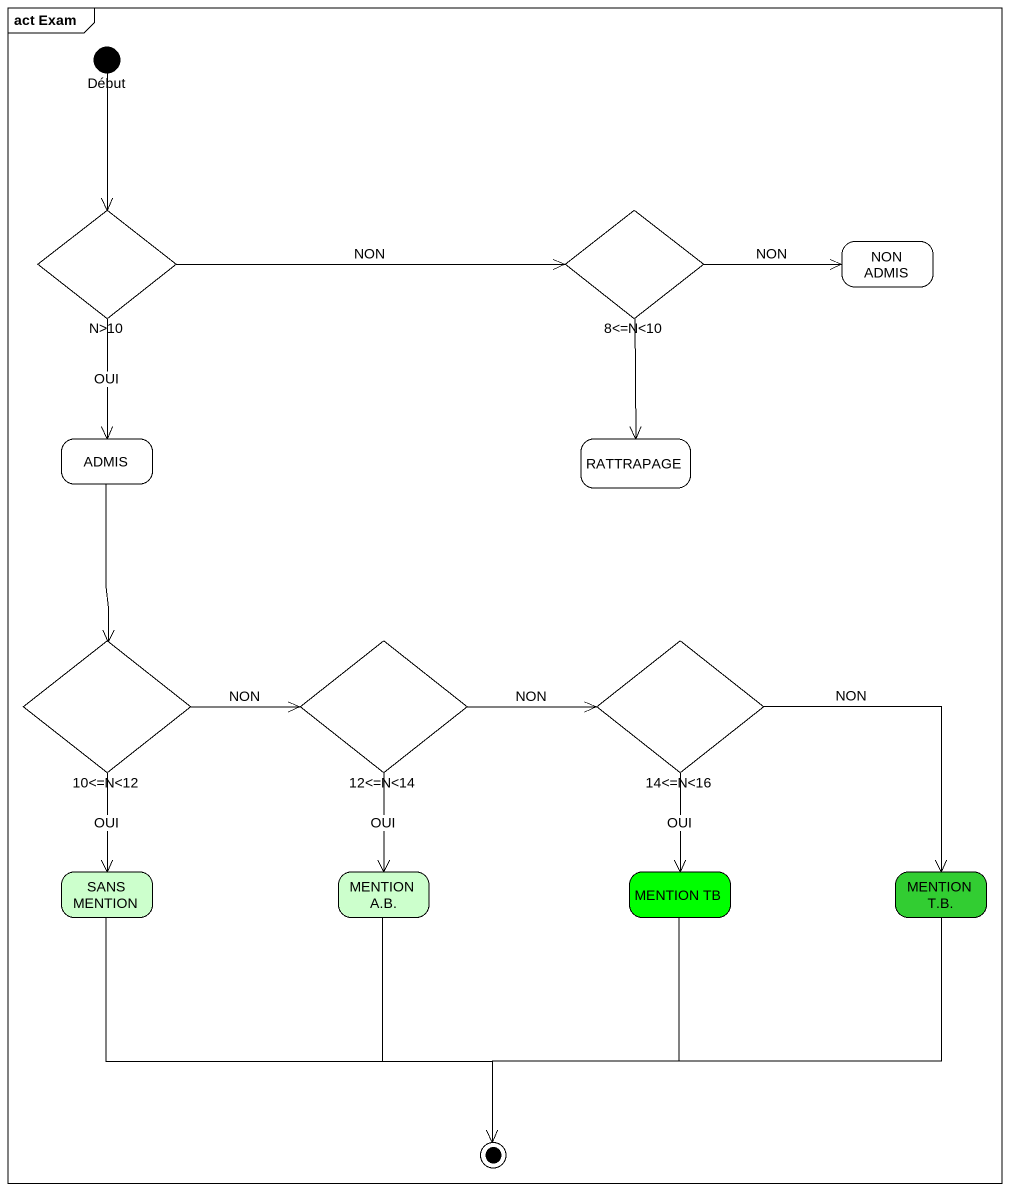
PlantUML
@startuml
mainframe act Exam
hide empty description
state Début <<start>>
state "N>10" as N_10 <<choice>>
state "8<=N<10" as c8_N_10 <<choice>>
state "NON ADMIS" as NON_ADMIS #FFFFFF
state ADMIS #FFFFFF
state RATTRAPAGE #FFFFFF
state "10<=N<12" as c10_N_12 <<choice>>
state "12<=N<14" as c12_N_14 <<choice>>
state "14<=N<16" as c14_N_16 <<choice>>
state "SANS MENTION" as SANS_MENTION #CCFFCC
state "MENTION A.B." as MENTION_A_B #CCFFCC
state "MENTION TB" as MENTION_TB #00FF00
state "MENTION T.B." as MENTION_T_B #32CD32
Début --> N_10
N_10 -right-> c8_N_10 : NON
N_10 --> ADMIS : OUI
c8_N_10 -right-> NON_ADMIS : NON
c8_N_10 --> RATTRAPAGE
ADMIS --> c10_N_12
c10_N_12 -right-> c12_N_14 : NON
c10_N_12 --> SANS_MENTION : OUI
c12_N_14 -right-> c14_N_16 : NON
c12_N_14 --> MENTION_A_B : OUI
c14_N_16 --> MENTION_TB : OUI
c14_N_16 --> MENTION_T_B : NON
SANS_MENTION --> [*]
MENTION_A_B --> [*]
MENTION_TB --> [*]
MENTION_T_B -left-> [*]
@enduml
